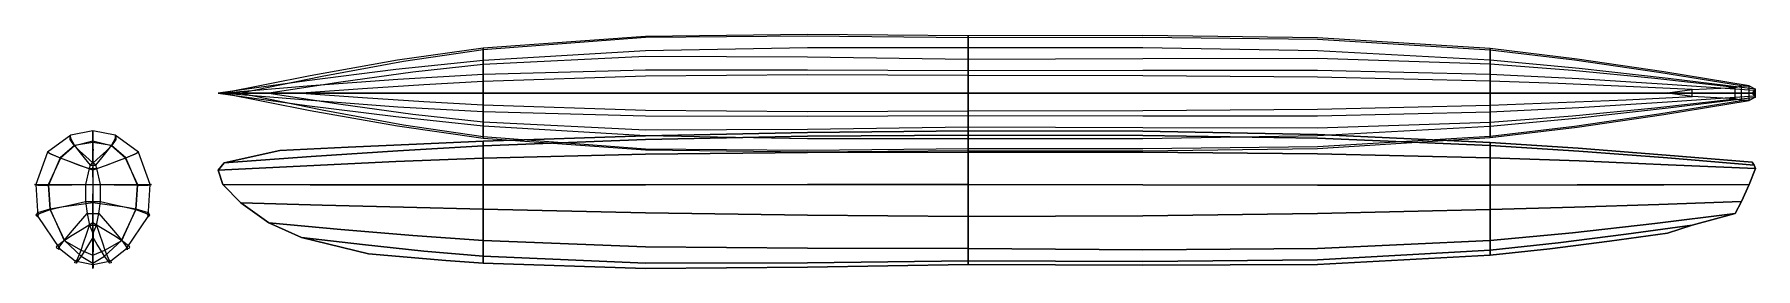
# Model space of a CAD drawing. Header units: metres. Extents: x -10 to 284, y 0 to 40.
import ezdxf

# ---------------------------------------------------------------- set-up
doc = ezdxf.new("R2010")
doc.units = ezdxf.units.M

msp = doc.modelspace()

# ---------------------------------------------------------------- linework, layer by layer
for points in [[(22.16, 29.99), (37.08, 27.06), (52.01, 24.4), (66.63, 22.33), (94.36, 20.32), (122.08, 20), (149.5, 20.22), (179.33, 20.19), (209.16, 20.56), (238.68, 22.41), (253.52, 24.18), (268.35, 26.38), (282.88, 28.74), (282.88, 31.26), (268.35, 33.62), (253.52, 35.82), (238.68, 37.59), (209.16, 39.44), (179.33, 39.81), (149.5, 39.78), (122.08, 40), (94.36, 39.68), (66.63, 37.67), (52.01, 35.6), (37.08, 32.94), (22.16, 30.01), (22.16, 29.99)], [(25.27, 30), (39.16, 27.17), (53.04, 24.61), (66.63, 22.61), (94.36, 20.52), (122.08, 20.26), (149.5, 20.56), (179.33, 20.54), (209.16, 20.88), (238.68, 22.68), (253.08, 24.38), (267.49, 26.48), (281.59, 28.74), (281.59, 31.26), (267.49, 33.52), (253.08, 35.62), (238.68, 37.32), (209.16, 39.12), (179.33, 39.46), (149.5, 39.44), (122.08, 39.74), (94.36, 39.48), (66.63, 37.39), (53.04, 35.39), (39.16, 32.83), (25.27, 30), (25.27, 30)], [(149.5, 30), (149.5, 26.21), (149.5, 22.25), (149.5, 20.22), (149.5, 20.56), (149.5, 24.26), (149.5, 26.97), (149.5, 29.98), (149.5, 30.02), (149.5, 33.03), (149.5, 35.74), (149.5, 39.44), (149.5, 39.78), (149.5, 37.75), (149.5, 33.79), (149.5, 30)], [(21.37, 30), (36.56, 27.9), (51.75, 25.99), (66.63, 24.45), (94.36, 22.8), (122.08, 22.28), (149.5, 22.25), (179.33, 22.28), (209.16, 22.78), (238.68, 24.38), (253.89, 25.79), (269.09, 27.5), (284, 29.33), (284, 30.67), (269.09, 32.5), (253.89, 34.21), (238.68, 35.62), (209.16, 37.22), (179.33, 37.72), (149.5, 37.75), (122.08, 37.72), (94.36, 37.2), (66.63, 35.55), (51.75, 34.01), (36.56, 32.1), (21.37, 30), (21.37, 30)], [(30.05, 30), (42.35, 28.13), (54.64, 26.43), (66.63, 25.12), (94.36, 23.73), (122.08, 23.84), (149.5, 24.26), (179.33, 24.15), (209.16, 24.08), (238.68, 25.06), (252.74, 26.14), (266.79, 27.52), (280.54, 29.02), (280.54, 30.98), (266.79, 32.48), (252.74, 33.86), (238.68, 34.94), (209.16, 35.92), (179.33, 35.85), (149.5, 35.74), (122.08, 36.16), (94.36, 36.27), (66.63, 34.88), (54.64, 33.57), (42.35, 31.87), (30.05, 30), (30.05, 30)], [(66.63, 30), (66.63, 26.85), (66.63, 24.45), (66.63, 22.33), (66.63, 22.61), (66.63, 25.12), (66.63, 28.01), (66.63, 30), (66.63, 30), (66.63, 31.99), (66.63, 34.88), (66.63, 37.39), (66.63, 37.67), (66.63, 35.55), (66.63, 33.15), (66.63, 30)], [(238.68, 30), (238.68, 26.83), (238.68, 24.38), (238.68, 22.41), (238.68, 22.68), (238.68, 25.06), (238.68, 27.96), (238.68, 30), (238.68, 30), (238.68, 32.04), (238.68, 34.94), (238.68, 37.32), (238.68, 37.59), (238.68, 35.62), (238.68, 33.17), (238.68, 30)], [(22.42, 29.99), (37.26, 28.78), (52.1, 27.69), (66.63, 26.85), (94.36, 26.11), (122.08, 26.08), (149.5, 26.21), (179.33, 26.13), (209.16, 26.15), (238.68, 26.83), (253.8, 27.57), (268.93, 28.51), (283.75, 29.53), (283.75, 30.47), (268.93, 31.49), (253.8, 32.43), (238.68, 33.17), (209.16, 33.85), (179.33, 33.87), (149.5, 33.79), (122.08, 33.92), (94.36, 33.89), (66.63, 33.15), (52.1, 32.31), (37.26, 31.22), (22.42, 30.01), (22.42, 29.99)], [(35.63, 29.99), (46.06, 29.26), (56.5, 28.57), (66.63, 28.01), (94.36, 27.11), (122.08, 26.89), (149.5, 26.97), (179.33, 27.05), (209.16, 27.29), (238.68, 27.96), (250.28, 28.38), (261.88, 28.88), (273.17, 29.4), (273.17, 30.6), (261.88, 31.12), (250.28, 31.62), (238.68, 32.04), (209.16, 32.71), (179.33, 32.95), (149.5, 33.03), (122.08, 33.11), (94.36, 32.89), (66.63, 31.99), (56.5, 31.43), (46.06, 30.74), (35.63, 30.01), (35.63, 29.99)], [(31.91, 29.99), (22.42, 29.99), (21.37, 30), (22.16, 29.99), (25.27, 30), (30.05, 30), (35.63, 29.99), (47.05, 29.99), (47.05, 30.01), (35.63, 30.01), (30.05, 30), (25.27, 30), (22.16, 30.01), (21.37, 30), (22.42, 30.01), (31.91, 30.01)], [(31.91, 29.99), (43.58, 30), (55.26, 30), (66.63, 30), (94.36, 30), (122.08, 30), (149.5, 30), (179.33, 30), (209.16, 30), (238.68, 30), (253.7, 30), (268.72, 30), (283.44, 30), (283.44, 30), (268.72, 30), (253.7, 30), (238.68, 30), (209.16, 30), (179.33, 30), (149.5, 30), (122.08, 30), (94.36, 30), (66.63, 30), (55.26, 30), (43.58, 30), (31.91, 30.01), (31.91, 29.99)], [(47.05, 29.99), (53.68, 30), (60.3, 30), (66.63, 30), (94.36, 30), (122.08, 29.99), (149.5, 29.98), (179.33, 29.99), (209.16, 30), (238.68, 30), (248.87, 29.99), (259.06, 29.98), (268.95, 29.97), (268.95, 30.03), (259.06, 30.02), (248.87, 30.01), (238.68, 30), (209.16, 30), (179.33, 30.01), (149.5, 30.02), (122.08, 30.01), (94.36, 30), (66.63, 30), (60.3, 30), (53.68, 30), (47.05, 30.01), (47.05, 29.99)], [(283.44, 30), (283.75, 29.53), (284, 29.33), (282.88, 28.74), (281.59, 28.74), (280.54, 29.02), (273.17, 29.4), (268.95, 29.97), (268.95, 30.03), (273.17, 30.6), (280.54, 30.98), (281.59, 31.26), (282.88, 31.26), (284, 30.67), (283.75, 30.47), (283.44, 30)], [(0, 23.59), (-3.79, 22.83), (-7.75, 19.96), (-9.78, 14.4), (-9.44, 8.98), (-5.74, 3.5), (-3.03, 1.39), (-0.02, 0.76), (0.02, 0.76), (3.03, 1.39), (5.74, 3.5), (9.44, 8.98), (9.78, 14.4), (7.75, 19.96), (3.79, 22.83), (0, 23.59)], [(-0.01, 20.21), (0, 20.77), (0, 21.31), (0, 21.79), (0, 22.72), (0, 23.31), (0, 23.59), (0, 23.53), (0, 22.92), (0, 21.6), (0, 20.6), (0, 19.45), (0, 18.24), (0, 18.24), (0, 19.45), (0, 20.6), (0, 21.6), (0, 22.92), (0, 23.53), (0, 23.59), (0, 23.31), (0, 22.72), (0, 21.79), (0, 21.31), (0, 20.77), (0.01, 20.21), (-0.01, 20.21)], [(31.91, 20.21), (43.58, 20.77), (55.26, 21.31), (66.63, 21.79), (94.36, 22.72), (122.08, 23.31), (149.5, 23.59), (179.33, 23.53), (209.16, 22.92), (238.68, 21.6), (253.7, 20.6), (268.72, 19.45), (283.44, 18.24), (283.44, 18.24), (268.72, 19.45), (253.7, 20.6), (238.68, 21.6), (209.16, 22.92), (179.33, 23.53), (149.5, 23.59), (122.08, 23.31), (94.36, 22.72), (66.63, 21.79), (55.26, 21.31), (43.58, 20.77), (31.91, 20.21), (31.91, 20.21)], [(149.5, 23.59), (149.5, 22.83), (149.5, 19.96), (149.5, 14.4), (149.5, 8.98), (149.5, 3.5), (149.5, 1.39), (149.5, 0.76), (149.5, 0.76), (149.5, 1.39), (149.5, 3.5), (149.5, 8.98), (149.5, 14.4), (149.5, 19.96), (149.5, 22.83), (149.5, 23.59)], [(0, 21.79), (-3.15, 21.03), (-5.55, 18.93), (-7.67, 14.38), (-7.39, 10.19), (-4.88, 4.87), (-1.99, 2.18), (0, 0.99), (0, 0.99), (1.99, 2.18), (4.88, 4.87), (7.39, 10.19), (7.67, 14.38), (5.55, 18.93), (3.15, 21.03), (0, 21.79)], [(0, 21.6), (-3.17, 21.08), (-5.62, 18.98), (-7.59, 14.33), (-7.32, 10.14), (-4.94, 4.9), (-2.04, 3.22), (0, 2.4), (0, 2.4), (2.04, 3.22), (4.94, 4.9), (7.32, 10.14), (7.59, 14.33), (5.62, 18.98), (3.17, 21.08), (0, 21.6)], [(-0.01, 18.13), (-1.22, 19.2), (-2.31, 20.19), (-3.15, 21.03), (-3.89, 22.11), (-3.92, 22.64), (-3.79, 22.83), (-3.87, 22.79), (-3.85, 22.3), (-3.17, 21.08), (-2.43, 20.11), (-1.49, 18.95), (-0.47, 17.73), (0.47, 17.73), (1.49, 18.95), (2.43, 20.11), (3.17, 21.08), (3.85, 22.3), (3.87, 22.79), (3.79, 22.83), (3.92, 22.64), (3.89, 22.11), (3.15, 21.03), (2.31, 20.19), (1.22, 19.2), (0.01, 18.13), (-0.01, 18.13)], [(22.42, 18.13), (37.26, 19.2), (52.1, 20.19), (66.63, 21.03), (94.36, 22.11), (122.08, 22.64), (149.5, 22.83), (179.33, 22.79), (209.16, 22.3), (238.68, 21.08), (253.8, 20.11), (268.93, 18.95), (283.75, 17.73), (283.75, 17.73), (268.93, 18.95), (253.8, 20.11), (238.68, 21.08), (209.16, 22.3), (179.33, 22.79), (149.5, 22.83), (122.08, 22.64), (94.36, 22.11), (66.63, 21.03), (52.1, 20.19), (37.26, 19.2), (22.42, 18.13), (22.42, 18.13)], [(66.63, 21.79), (66.63, 21.03), (66.63, 18.93), (66.63, 14.38), (66.63, 10.19), (66.63, 4.87), (66.63, 2.18), (66.63, 0.99), (66.63, 0.99), (66.63, 2.18), (66.63, 4.87), (66.63, 10.19), (66.63, 14.38), (66.63, 18.93), (66.63, 21.03), (66.63, 21.79)], [(238.68, 21.6), (238.68, 21.08), (238.68, 18.98), (238.68, 14.33), (238.68, 10.14), (238.68, 4.9), (238.68, 3.22), (238.68, 2.4), (238.68, 2.4), (238.68, 3.22), (238.68, 4.9), (238.68, 10.14), (238.68, 14.33), (238.68, 18.98), (238.68, 21.08), (238.68, 21.6)], [(0, 16.86), (-2.1, 17.63), (-4.01, 18.35), (-5.55, 18.93), (-7.2, 19.62), (-7.72, 19.9), (-7.75, 19.96), (-7.72, 19.91), (-7.22, 19.64), (-5.62, 18.98), (-4.21, 18.44), (-2.5, 17.8), (-0.67, 17.13), (0.67, 17.13), (2.5, 17.8), (4.21, 18.44), (5.62, 18.98), (7.22, 19.64), (7.72, 19.91), (7.75, 19.96), (7.72, 19.9), (7.2, 19.62), (5.55, 18.93), (4.01, 18.35), (2.1, 17.63), (0, 16.86), (0, 16.86)], [(0, 18.24), (-0.47, 17.73), (-0.67, 17.13), (-1.26, 14.41), (-1.26, 11.5), (-0.98, 9.45), (-0.6, 7.49), (-0.03, 6.11), (0.03, 6.11), (0.6, 7.49), (0.98, 9.45), (1.26, 11.5), (1.26, 14.41), (0.67, 17.13), (0.47, 17.73), (0, 18.24)], [(-0.01, 20.21), (-0.01, 18.13), (0, 16.86), (-0.01, 14.4), (0, 11.32), (0, 7.87), (-0.01, 5.4), (-0.01, 2.62), (0.01, 2.62), (0.01, 5.4), (0, 7.87), (0, 11.32), (0.01, 14.4), (0, 16.86), (0.01, 18.13), (0.01, 20.21)], [(31.91, 20.21), (22.42, 18.13), (21.37, 16.86), (22.16, 14.4), (25.27, 11.32), (30.05, 7.87), (35.63, 5.4), (47.05, 2.62), (47.05, 2.62), (35.63, 5.4), (30.05, 7.87), (25.27, 11.32), (22.16, 14.4), (21.37, 16.86), (22.42, 18.13), (31.91, 20.21)], [(21.37, 16.86), (36.56, 17.63), (51.75, 18.35), (66.63, 18.93), (94.36, 19.62), (122.08, 19.9), (149.5, 19.96), (179.33, 19.91), (209.16, 19.64), (238.68, 18.98), (253.89, 18.44), (269.09, 17.8), (284, 17.13), (284, 17.13), (269.09, 17.8), (253.89, 18.44), (238.68, 18.98), (209.16, 19.64), (179.33, 19.91), (149.5, 19.96), (122.08, 19.9), (94.36, 19.62), (66.63, 18.93), (51.75, 18.35), (36.56, 17.63), (21.37, 16.86), (21.37, 16.86)], [(283.44, 18.24), (283.75, 17.73), (284, 17.13), (282.88, 14.41), (281.59, 11.5), (280.54, 9.45), (273.17, 7.49), (268.95, 6.11), (268.95, 6.11), (273.17, 7.49), (280.54, 9.45), (281.59, 11.5), (282.88, 14.41), (284, 17.13), (283.75, 17.73), (283.44, 18.24)], [(-0.01, 14.4), (-2.94, 14.39), (-5.6, 14.38), (-7.67, 14.38), (-9.68, 14.39), (-10, 14.4), (-9.78, 14.4), (-9.81, 14.37), (-9.44, 14.33), (-7.59, 14.33), (-5.82, 14.35), (-3.62, 14.38), (-1.26, 14.41), (1.26, 14.41), (3.62, 14.38), (5.82, 14.35), (7.59, 14.33), (9.44, 14.33), (9.81, 14.37), (9.78, 14.4), (10, 14.4), (9.68, 14.39), (7.67, 14.38), (5.6, 14.38), (2.94, 14.39), (0.01, 14.4), (-0.01, 14.4)], [(22.16, 14.4), (37.08, 14.39), (52.01, 14.38), (66.63, 14.38), (94.36, 14.39), (122.08, 14.4), (149.5, 14.4), (179.33, 14.37), (209.16, 14.33), (238.68, 14.33), (253.52, 14.35), (268.35, 14.38), (282.88, 14.41), (282.88, 14.41), (268.35, 14.38), (253.52, 14.35), (238.68, 14.33), (209.16, 14.33), (179.33, 14.37), (149.5, 14.4), (122.08, 14.4), (94.36, 14.39), (66.63, 14.38), (52.01, 14.38), (37.08, 14.39), (22.16, 14.4), (22.16, 14.4)], [(0, 11.32), (-2.83, 10.92), (-5.39, 10.54), (-7.39, 10.19), (-9.48, 9.58), (-9.74, 9.17), (-9.44, 8.98), (-9.46, 9.07), (-9.12, 9.47), (-7.32, 10.14), (-5.62, 10.56), (-3.52, 11.02), (-1.26, 11.5), (1.26, 11.5), (3.52, 11.02), (5.62, 10.56), (7.32, 10.14), (9.12, 9.47), (9.46, 9.07), (9.44, 8.98), (9.74, 9.17), (9.48, 9.58), (7.39, 10.19), (5.39, 10.54), (2.83, 10.92), (0, 11.32), (0, 11.32)], [(0, 7.87), (-1.87, 6.74), (-3.57, 5.71), (-4.88, 4.87), (-6.27, 3.81), (-6.16, 3.54), (-5.74, 3.5), (-5.85, 3.3), (-5.92, 3.5), (-4.94, 4.9), (-3.86, 6.18), (-2.48, 7.76), (-0.98, 9.45), (0.98, 9.45), (2.48, 7.76), (3.86, 6.18), (4.94, 4.9), (5.92, 3.5), (5.85, 3.3), (5.74, 3.5), (6.16, 3.54), (6.27, 3.81), (4.88, 4.87), (3.57, 5.71), (1.87, 6.74), (0, 7.87), (0, 7.87)], [(25.27, 11.32), (39.16, 10.92), (53.04, 10.54), (66.63, 10.19), (94.36, 9.58), (122.08, 9.17), (149.5, 8.98), (179.33, 9.07), (209.16, 9.47), (238.68, 10.14), (253.08, 10.56), (267.49, 11.02), (281.59, 11.5), (281.59, 11.5), (267.49, 11.02), (253.08, 10.56), (238.68, 10.14), (209.16, 9.47), (179.33, 9.07), (149.5, 8.98), (122.08, 9.17), (94.36, 9.58), (66.63, 10.19), (53.04, 10.54), (39.16, 10.92), (25.27, 11.32), (25.27, 11.32)], [(30.05, 7.87), (42.35, 6.74), (54.64, 5.71), (66.63, 4.87), (94.36, 3.81), (122.08, 3.54), (149.5, 3.5), (179.33, 3.3), (209.16, 3.5), (238.68, 4.9), (252.74, 6.18), (266.79, 7.76), (280.54, 9.45), (280.54, 9.45), (266.79, 7.76), (252.74, 6.18), (238.68, 4.9), (209.16, 3.5), (179.33, 3.3), (149.5, 3.5), (122.08, 3.54), (94.36, 3.81), (66.63, 4.87), (54.64, 5.71), (42.35, 6.74), (30.05, 7.87), (30.05, 7.87)], [(-0.01, 5.4), (-0.74, 4.18), (-1.43, 3.07), (-1.99, 2.18), (-2.89, 1.03), (-3.11, 1.08), (-3.03, 1.39), (-2.95, 1.32), (-2.71, 1.58), (-2.04, 3.22), (-1.62, 4.45), (-1.12, 5.93), (-0.6, 7.49), (0.6, 7.49), (1.12, 5.93), (1.62, 4.45), (2.04, 3.22), (2.71, 1.58), (2.95, 1.32), (3.03, 1.39), (3.11, 1.08), (2.89, 1.03), (1.99, 2.18), (1.43, 3.07), (0.74, 4.18), (0.01, 5.4), (-0.01, 5.4)], [(-0.01, 2.62), (0, 2.01), (0, 1.45), (0, 0.99), (0, 0.1), (-0.01, 0.35), (-0.02, 0.76), (-0.01, 0.65), (0, 0.8), (0, 2.4), (-0.01, 3.48), (-0.02, 4.76), (-0.03, 6.11), (0.03, 6.11), (0.02, 4.76), (0.01, 3.48), (0, 2.4), (0, 0.8), (0.01, 0.65), (0.02, 0.76), (0.01, 0.35), (0, 0.1), (0, 0.99), (0, 1.45), (0, 2.01), (0.01, 2.62), (-0.01, 2.62)], [(35.63, 5.4), (46.06, 4.18), (56.5, 3.07), (66.63, 2.18), (94.36, 1.03), (122.08, 1.08), (149.5, 1.39), (179.33, 1.32), (209.16, 1.58), (238.68, 3.22), (250.28, 4.45), (261.88, 5.93), (273.17, 7.49), (273.17, 7.49), (261.88, 5.93), (250.28, 4.45), (238.68, 3.22), (209.16, 1.58), (179.33, 1.32), (149.5, 1.39), (122.08, 1.08), (94.36, 1.03), (66.63, 2.18), (56.5, 3.07), (46.06, 4.18), (35.63, 5.4), (35.63, 5.4)], [(47.05, 2.62), (53.68, 2.01), (60.3, 1.45), (66.63, 0.99), (94.36, 0.1), (122.08, 0.35), (149.5, 0.76), (179.33, 0.65), (209.16, 0.8), (238.68, 2.4), (248.87, 3.48), (259.06, 4.76), (268.95, 6.11), (268.95, 6.11), (259.06, 4.76), (248.87, 3.48), (238.68, 2.4), (209.16, 0.8), (179.33, 0.65), (149.5, 0.76), (122.08, 0.35), (94.36, 0.1), (66.63, 0.99), (60.3, 1.45), (53.68, 2.01), (47.05, 2.62), (47.05, 2.62)]]:
    msp.add_lwpolyline(points)

doc.saveas('drawing.dxf')
